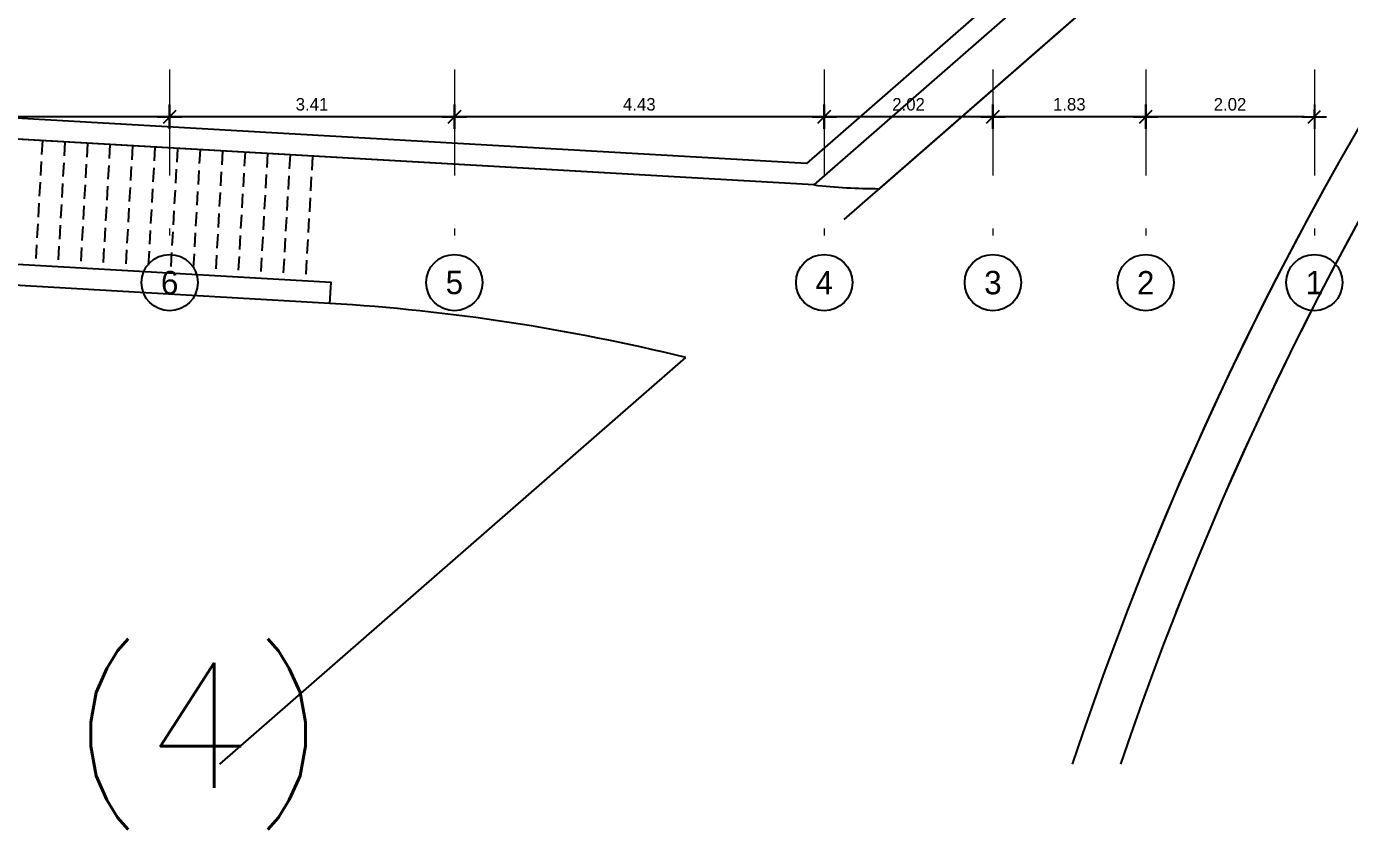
# Model space of a CAD drawing. Header units: metres. Extents: x 0 to 435, y 0 to 273.
# Drawn here: x 50.28 to 69.3, y 70.99 to 82.54 of the extents above; entities that cross this region are included whole.
import ezdxf
from ezdxf.enums import TextEntityAlignment as Align

# ---------------------------------------------------------------- set-up
doc = ezdxf.new("R2010")
doc.units = ezdxf.units.M
doc.header["$MEASUREMENT"] = 0
for name, pattern in [('B4-PLANS$0$APG DASH', [0.3, 0.2, -0.1]), ('B4-PLANS$0$DASHDOT', [25.4, 12.7, -6.35, 0, -6.35]), ('B4-PLANS$0$DOT2', [0.125, 0, -0.125]), ('DASHED2', [0.375, 0.25, -0.125])]:
    doc.linetypes.add(name, pattern=pattern)
doc.layers.get('0').update_dxf_attribs({"plot": 0})
for name, color, linetype in [('A-AXM', 4, 'Continuous'), ('A-EDM', 2, 'Continuous'), ('A-ELEV', 25, 'Continuous'), ('A-ELV', 2, 'Continuous'), ('A-PAV', 3, 'Continuous'), ('A-STRD', 11, 'DASHED2'), ('BOUNDARY', 5, 'Continuous')]:
    doc.layers.add(name, color=color, linetype=linetype)
doc.layers.add('Dote', color=1, linetype='B4-PLANS$0$DASHDOT', lineweight=15)
doc.styles.add('B4-PLANS$0$ROMANS', font='romans.shx')
doc.styles.add('B4-PLANS$0$XA', font='XARAB.SHX')
doc.styles.add('B4-PLANS$0$XARAB', font='xarab.shx')
doc.dimstyles.new('B4-PLANS$0$DIM100', dxfattribs={"dimtxt": 0.15, "dimasz": 0.12, "dimexe": 0.1, "dimexo": 0, "dimgap": 0.05, "dimtad": 1, "dimzin": 3, "dimdsep": 46, "dimtxsty": 'B4-PLANS$0$XARAB', "dimblk": 'B4-PLANS$0$DTICK', "dimcen": 0.09, "dimclrd": 256, "dimclre": 4, "dimclrt": 3, "dimadec": 0, "dimazin": 3, "dimtfac": 1, "dimtix": 1, "dimtmove": 2, "dimatfit": 0, "dimldrblk": 'B4-PLANS$0$DTICK', "dimfxl": 0.15, "dimtolj": 1, "dimtzin": 3, "dimlwd": -3, "dimlwe": -3, "dimarcsym": 0})

# ---------------------------------------------------------------- blocks, each defined once
blk = doc.blocks.new('B4-PLANS$0$ACRU1')
at = {"color": 2}
blk.add_circle((0, 0), 600, dxfattribs=at)
at = {"style": 'B4-PLANS$0$ROMANS'}
blk.add_attdef('A', text='', height=450, dxfattribs=at).set_placement((0, 0), align=Align.MIDDLE)
blk = doc.blocks.new('B4-PLANS$0$DTICK')
for p, q in [((-1.21, 0), (1.21, 0)), ((0, 1.21), (0, -1.21))]:
    blk.add_line(p, q)
at = {"color": 3}
blk.add_line((-0.63, -0.63), (0.63, 0.63), dxfattribs=at)
blk = doc.blocks.new('*D144')
at = {"layer": 'A-EDM', "color": 4, "linetype": 'B4-PLANS$0$DOT2', "lineweight": -3, "transparency": 16777216}
for p, q in [((20.275, -24.585), (20.275, -24.485)), ((22.295, -24.585), (22.295, -24.485))]:
    blk.add_line(p, q, dxfattribs=at)
at = {"layer": 'A-EDM', "lineweight": -3, "transparency": 16777216}
blk.add_line((22.175, -24.585), (20.395, -24.585), dxfattribs=at)
at = {"layer": 'Defpoints', "color": 0, "transparency": 16777216}
for p in [(20.275, -24.585, 0), (20.275, -24.585), (22.295, -24.585, 0)]:
    blk.add_point(p, dxfattribs=at)
at = {"layer": 'A-EDM', "lineweight": -3, "transparency": 16777216, "xscale": 0.12, "yscale": 0.12, "zscale": 0.12, "rotation": 180}
blk.add_blockref('B4-PLANS$0$DTICK', (20.275, -24.585), dxfattribs=at)
at = {"layer": 'A-EDM', "lineweight": -3, "transparency": 16777216, "xscale": 0.12, "yscale": 0.12, "zscale": 0.12}
blk.add_blockref('B4-PLANS$0$DTICK', (22.295, -24.585), dxfattribs=at)
at = {"layer": 'A-EDM', "color": 3, "transparency": 16777216, "insert": (21.285, -24.437), "char_height": 0.15, "attachment_point": 5, "style": 'B4-PLANS$0$XARAB'}
blk.add_mtext('\\A1;2.02', dxfattribs=at)
blk = doc.blocks.new('*D145')
at = {"layer": 'A-EDM', "color": 4, "linetype": 'B4-PLANS$0$DOT2', "lineweight": -3, "transparency": 16777216}
for p, q in [((18.445, -24.585), (18.445, -24.485)), ((20.275, -24.585), (20.275, -24.485))]:
    blk.add_line(p, q, dxfattribs=at)
at = {"layer": 'A-EDM', "lineweight": -3, "transparency": 16777216}
blk.add_line((20.155, -24.585), (18.565, -24.585), dxfattribs=at)
at = {"layer": 'Defpoints', "color": 0, "transparency": 16777216}
for p in [(18.445, -24.585), (18.445, -24.585), (20.275, -24.585, 0)]:
    blk.add_point(p, dxfattribs=at)
at = {"layer": 'A-EDM', "lineweight": -3, "transparency": 16777216, "xscale": 0.12, "yscale": 0.12, "zscale": 0.12, "rotation": 180}
blk.add_blockref('B4-PLANS$0$DTICK', (18.445, -24.585), dxfattribs=at)
at = {"layer": 'A-EDM', "lineweight": -3, "transparency": 16777216, "xscale": 0.12, "yscale": 0.12, "zscale": 0.12}
blk.add_blockref('B4-PLANS$0$DTICK', (20.275, -24.585), dxfattribs=at)
at = {"layer": 'A-EDM', "color": 3, "transparency": 16777216, "insert": (19.36, -24.437), "char_height": 0.15, "attachment_point": 5, "style": 'B4-PLANS$0$XARAB'}
blk.add_mtext('\\A1;1.83', dxfattribs=at)
blk = doc.blocks.new('*D146')
at = {"layer": 'A-EDM', "color": 4, "linetype": 'B4-PLANS$0$DOT2', "lineweight": -3, "transparency": 16777216}
for p, q in [((16.425, -24.585), (16.425, -24.485)), ((18.445, -24.585), (18.445, -24.485))]:
    blk.add_line(p, q, dxfattribs=at)
at = {"layer": 'A-EDM', "lineweight": -3, "transparency": 16777216}
blk.add_line((18.325, -24.585), (16.545, -24.585), dxfattribs=at)
at = {"layer": 'Defpoints', "color": 0, "transparency": 16777216}
for p in [(16.425, -24.585, 0), (16.425, -24.585), (18.445, -24.585)]:
    blk.add_point(p, dxfattribs=at)
at = {"layer": 'A-EDM', "lineweight": -3, "transparency": 16777216, "xscale": 0.12, "yscale": 0.12, "zscale": 0.12, "rotation": 180}
blk.add_blockref('B4-PLANS$0$DTICK', (16.425, -24.585), dxfattribs=at)
at = {"layer": 'A-EDM', "lineweight": -3, "transparency": 16777216, "xscale": 0.12, "yscale": 0.12, "zscale": 0.12}
blk.add_blockref('B4-PLANS$0$DTICK', (18.445, -24.585), dxfattribs=at)
at = {"layer": 'A-EDM', "color": 3, "transparency": 16777216, "insert": (17.435, -24.437), "char_height": 0.15, "attachment_point": 5, "style": 'B4-PLANS$0$XARAB'}
blk.add_mtext('\\A1;2.02', dxfattribs=at)
blk = doc.blocks.new('*D147')
at = {"layer": 'A-EDM', "color": 4, "linetype": 'B4-PLANS$0$DOT2', "lineweight": -3, "transparency": 16777216}
for p, q in [((11.995, -24.585), (11.995, -24.485)), ((16.425, -24.585), (16.425, -24.485))]:
    blk.add_line(p, q, dxfattribs=at)
at = {"layer": 'A-EDM', "lineweight": -3, "transparency": 16777216}
blk.add_line((16.305, -24.585), (12.115, -24.585), dxfattribs=at)
at = {"layer": 'Defpoints', "color": 0, "transparency": 16777216}
for p in [(11.995, -24.585, 0), (11.995, -24.585), (16.425, -24.585, 0)]:
    blk.add_point(p, dxfattribs=at)
at = {"layer": 'A-EDM', "lineweight": -3, "transparency": 16777216, "xscale": 0.12, "yscale": 0.12, "zscale": 0.12, "rotation": 180}
blk.add_blockref('B4-PLANS$0$DTICK', (11.995, -24.585), dxfattribs=at)
at = {"layer": 'A-EDM', "lineweight": -3, "transparency": 16777216, "xscale": 0.12, "yscale": 0.12, "zscale": 0.12}
blk.add_blockref('B4-PLANS$0$DTICK', (16.425, -24.585), dxfattribs=at)
at = {"layer": 'A-EDM', "color": 3, "transparency": 16777216, "insert": (14.21, -24.437), "char_height": 0.15, "attachment_point": 5, "style": 'B4-PLANS$0$XARAB'}
blk.add_mtext('\\A1;4.43', dxfattribs=at)
blk = doc.blocks.new('*D148')
at = {"layer": 'A-EDM', "color": 4, "linetype": 'B4-PLANS$0$DOT2', "lineweight": -3, "transparency": 16777216}
for p, q in [((8.585, -24.585), (8.585, -24.485)), ((11.995, -24.585), (11.995, -24.485))]:
    blk.add_line(p, q, dxfattribs=at)
at = {"layer": 'A-EDM', "lineweight": -3, "transparency": 16777216}
blk.add_line((11.875, -24.585), (8.705, -24.585), dxfattribs=at)
at = {"layer": 'Defpoints', "color": 0, "transparency": 16777216}
for p in [(8.585, -24.585), (8.585, -24.585), (11.995, -24.585, 0)]:
    blk.add_point(p, dxfattribs=at)
at = {"layer": 'A-EDM', "lineweight": -3, "transparency": 16777216, "xscale": 0.12, "yscale": 0.12, "zscale": 0.12, "rotation": 180}
blk.add_blockref('B4-PLANS$0$DTICK', (8.585, -24.585), dxfattribs=at)
at = {"layer": 'A-EDM', "lineweight": -3, "transparency": 16777216, "xscale": 0.12, "yscale": 0.12, "zscale": 0.12}
blk.add_blockref('B4-PLANS$0$DTICK', (11.995, -24.585), dxfattribs=at)
at = {"layer": 'A-EDM', "color": 3, "transparency": 16777216, "insert": (10.29, -24.437), "char_height": 0.15, "attachment_point": 5, "style": 'B4-PLANS$0$XARAB'}
blk.add_mtext('\\A1;3.41', dxfattribs=at)
blk = doc.blocks.new('*D149')
at = {"layer": 'A-EDM', "color": 4, "linetype": 'B4-PLANS$0$DOT2', "lineweight": -3, "transparency": 16777216}
for p, q in [((0.085, -24.585), (0.085, -24.485)), ((8.585, -24.585), (8.585, -24.485))]:
    blk.add_line(p, q, dxfattribs=at)
at = {"layer": 'A-EDM', "lineweight": -3, "transparency": 16777216}
blk.add_line((8.465, -24.585), (0.205, -24.585), dxfattribs=at)
at = {"layer": 'Defpoints', "color": 0, "transparency": 16777216}
for p in [(0.085, -24.585), (0.085, -24.585), (8.585, -24.585)]:
    blk.add_point(p, dxfattribs=at)
at = {"layer": 'A-EDM', "lineweight": -3, "transparency": 16777216, "xscale": 0.12, "yscale": 0.12, "zscale": 0.12, "rotation": 180}
blk.add_blockref('B4-PLANS$0$DTICK', (0.085, -24.585), dxfattribs=at)
at = {"layer": 'A-EDM', "lineweight": -3, "transparency": 16777216, "xscale": 0.12, "yscale": 0.12, "zscale": 0.12}
blk.add_blockref('B4-PLANS$0$DTICK', (8.585, -24.585), dxfattribs=at)
at = {"layer": 'A-EDM', "color": 3, "transparency": 16777216, "insert": (4.335, -24.437), "char_height": 0.15, "attachment_point": 5, "style": 'B4-PLANS$0$XARAB'}
blk.add_mtext('\\A1;8.50', dxfattribs=at)
blk = doc.blocks.new('B4-PLANS$0$AXES-B2')
at = {"layer": 'Dote', "ltscale": 0.1}
for p, q in [((8.585, 10.085), (8.585, -26.235)), ((11.995, 10.085), (11.995, -26.235)), ((16.425, 10.085), (16.425, -26.235)), ((18.445, 10.085), (18.445, -26.235)), ((20.275, 10.085), (20.275, -26.235)), ((22.295, 10.085), (22.295, -26.235))]:
    blk.add_line(p, q, dxfattribs=at)
at = {"layer": 'A-AXM'}
ref = blk.add_blockref('B4-PLANS$0$ACRU1', (8.585, -26.573), dxfattribs=dict(at, xscale=0.0005624999175779749, yscale=0.0005624999175779749, zscale=0.0005624999175779749, rotation=359.9999822130465))
ref.add_attrib('A', '6', dxfattribs={"layer": '0', "height": 0.281, "rotation": 360, "style": 'B4-PLANS$0$XA', "flags": 12}).set_placement((8.585, -26.573), align=Align.MIDDLE)
ref = blk.add_blockref('B4-PLANS$0$ACRU1', (11.995, -26.573, 0), dxfattribs=dict(at, xscale=0.0005624999175779749, yscale=0.0005624999175779749, zscale=0.0005624999175779749, rotation=359.9999822130465))
ref.add_attrib('A', '5', dxfattribs={"layer": '0', "height": 0.281, "rotation": 360, "style": 'B4-PLANS$0$XA', "flags": 12}).set_placement((11.995, -26.573, 0), align=Align.MIDDLE)
ref = blk.add_blockref('B4-PLANS$0$ACRU1', (16.425, -26.573), dxfattribs=dict(at, xscale=0.0005624999175779749, yscale=0.0005624999175779749, zscale=0.0005624999175779749, rotation=359.9999822130465))
ref.add_attrib('A', '4', dxfattribs={"layer": '0', "height": 0.281, "rotation": 360, "style": 'B4-PLANS$0$XA', "flags": 12}).set_placement((16.425, -26.573), align=Align.MIDDLE)
ref = blk.add_blockref('B4-PLANS$0$ACRU1', (18.445, -26.573), dxfattribs=dict(at, xscale=0.0005624999175779749, yscale=0.0005624999175779749, zscale=0.0005624999175779749, rotation=359.9999822130465))
ref.add_attrib('A', '3', dxfattribs={"layer": '0', "height": 0.281, "rotation": 360, "style": 'B4-PLANS$0$XA', "flags": 12}).set_placement((18.445, -26.573), align=Align.MIDDLE)
ref = blk.add_blockref('B4-PLANS$0$ACRU1', (20.275, -26.573), dxfattribs=dict(at, xscale=0.0005624999175779749, yscale=0.0005624999175779749, zscale=0.0005624999175779749, rotation=359.9999822130465))
ref.add_attrib('A', '2', dxfattribs={"layer": '0', "height": 0.281, "rotation": 360, "style": 'B4-PLANS$0$XA', "flags": 12}).set_placement((20.275, -26.573), align=Align.MIDDLE)
ref = blk.add_blockref('B4-PLANS$0$ACRU1', (22.295, -26.573, 0), dxfattribs=dict(at, xscale=0.000562499917577961, yscale=0.000562499917577961, zscale=0.000562499917577961, rotation=359.9999822130465))
ref.add_attrib('A', '1', dxfattribs={"layer": '0', "height": 0.281, "rotation": 360, "style": 'B4-PLANS$0$XA', "flags": 12}).set_placement((22.295, -26.573, 0), align=Align.MIDDLE)
at = {"layer": 'A-EDM'}
for base, p1, p2, picture, middle in [((0.085, -24.585), (8.585, -24.585), (0.085, -24.585), '*D149', (4.335, -24.437)), ((8.585, -24.585), (11.995, -24.585, 0), (8.585, -24.585), '*D148', (10.29, -24.437)), ((11.995, -24.585), (16.425, -24.585, 0), (11.995, -24.585, 0), '*D147', (14.21, -24.437)), ((16.425, -24.585), (18.445, -24.585), (16.425, -24.585, 0), '*D146', (17.435, -24.437)), ((18.445, -24.585), (20.275, -24.585, 0), (18.445, -24.585), '*D145', (19.36, -24.437))]:
    dim = blk.add_linear_dim(base=base, p1=p1, p2=p2, dimstyle='B4-PLANS$0$DIM100', override={"dimfxl": 0.15}, dxfattribs=at)
    dim.commit()
    dim.dimension.update_dxf_attribs({"geometry": picture, "text_midpoint": middle})
dim = blk.add_aligned_dim(p1=(22.295, -24.585, 0), p2=(20.275, -24.585, 0), distance=0, dimstyle='B4-PLANS$0$DIM100', override={"dimfxl": 0.15}, dxfattribs=at)
dim.commit()
dim.dimension.update_dxf_attribs({"geometry": '*D144', "text_midpoint": (21.285, -24.437)})

msp = doc.modelspace()

# ---------------------------------------------------------------- linework, layer by layer
at = {"layer": 'A-ELEV'}
for points in [[(82.8278, 99.2014), (61.4934, 80.5694)], [(82.8278, 98.8031), (61.5985, 80.2629)], [(61.4934, 80.5694), (38.1011, 81.9127)], [(61.5985, 80.2629), (38.0839, 81.6132)]]:
    msp.add_lwpolyline(points, dxfattribs=at)
at = {"layer": 'A-ELV'}
msp.add_line((54.6444, 78.5588), (35.9839, 79.6303), dxfattribs=at)
msp.add_lwpolyline([(54.6444, 78.5588), (54.6616, 78.8583), (36.2839, 79.9136), (36.2839, 89.2837)], dxfattribs=at)
at = {"layer": 'A-PAV', "ltscale": 5}
for points in [[(62.0327, 79.7658), (82.8278, 97.9269)], [(62.54, 80.2088), (82.8278, 97.9268)], [(53.0621, 71.9314), (59.7586, 77.7797)]]:
    msp.add_lwpolyline(points, dxfattribs=at)
for points in [[(82.8278, 96.0489, 0.1551899), (65.3125, 71.9314, 0.1551899)], [(82.8278, 96.0489, 0.1417892), (66.188, 74.3569)], [(82.8278, 95.2262, 0.1514616), (66.0083, 71.9314, 0.1514616)], [(82.8278, 95.2262, 0.1392255), (66.8027, 74.1166)]]:
    msp.add_lwpolyline(points, format="xyb", dxfattribs=at)
for centre, radius, start, end in [((62.5553, 88.6991), 8.4903, 263.52989, 269.89693), ((52.8927, 49.8846), 28.7277, 76.17268, 86.50422)]:
    msp.add_arc(centre, radius, start, end, dxfattribs=at)
at = {"layer": 'A-STRD', "linetype": 'B4-PLANS$0$APG DASH'}
for p, q in [((50.5118, 80.8995), (50.4086, 79.1025)), ((50.8353, 80.881), (50.7321, 79.0839)), ((51.1587, 80.8624), (51.0556, 79.0653)), ((51.4822, 80.8438), (51.379, 79.0468)), ((51.8057, 80.8252), (51.7025, 79.0282)), ((52.1291, 80.8067), (52.026, 79.0096)), ((52.4526, 80.7881), (52.3494, 78.991)), ((52.7761, 80.7695), (52.6729, 78.9725)), ((53.0995, 80.7509), (52.9964, 78.9539)), ((53.423, 80.7324), (53.3198, 78.9353)), ((53.7465, 80.7138), (53.6433, 78.9167)), ((54.07, 80.6952), (53.9668, 78.8982)), ((54.3934, 80.6766), (54.2902, 78.8796))]:
    msp.add_line(p, q, dxfattribs=at)
at = {"layer": 'BOUNDARY'}
msp.add_lwpolyline([(82.8278, 98.8031), (61.5985, 80.2629), (0, 83.8002)], dxfattribs=at)

# ---------------------------------------------------------------- block references
at = {"layer": 'A-EDM', "linetype": 'ByBlock', "ltscale": 2, "xscale": 1.2, "yscale": 1.2, "zscale": 1.2}
msp.add_blockref('B4-PLANS$0$AXES-B2', (42.0379, 110.7457), dxfattribs=at)

# ---------------------------------------------------------------- texts
at = {"layer": 'Defpoints', "style": 'B4-PLANS$0$ROMANS'}
msp.add_text('GROUND FLOOR BLOCK (4)', height=1.8, dxfattribs=at).set_placement((21.6598, 71.592, 0))

doc.saveas('drawing.dxf')
